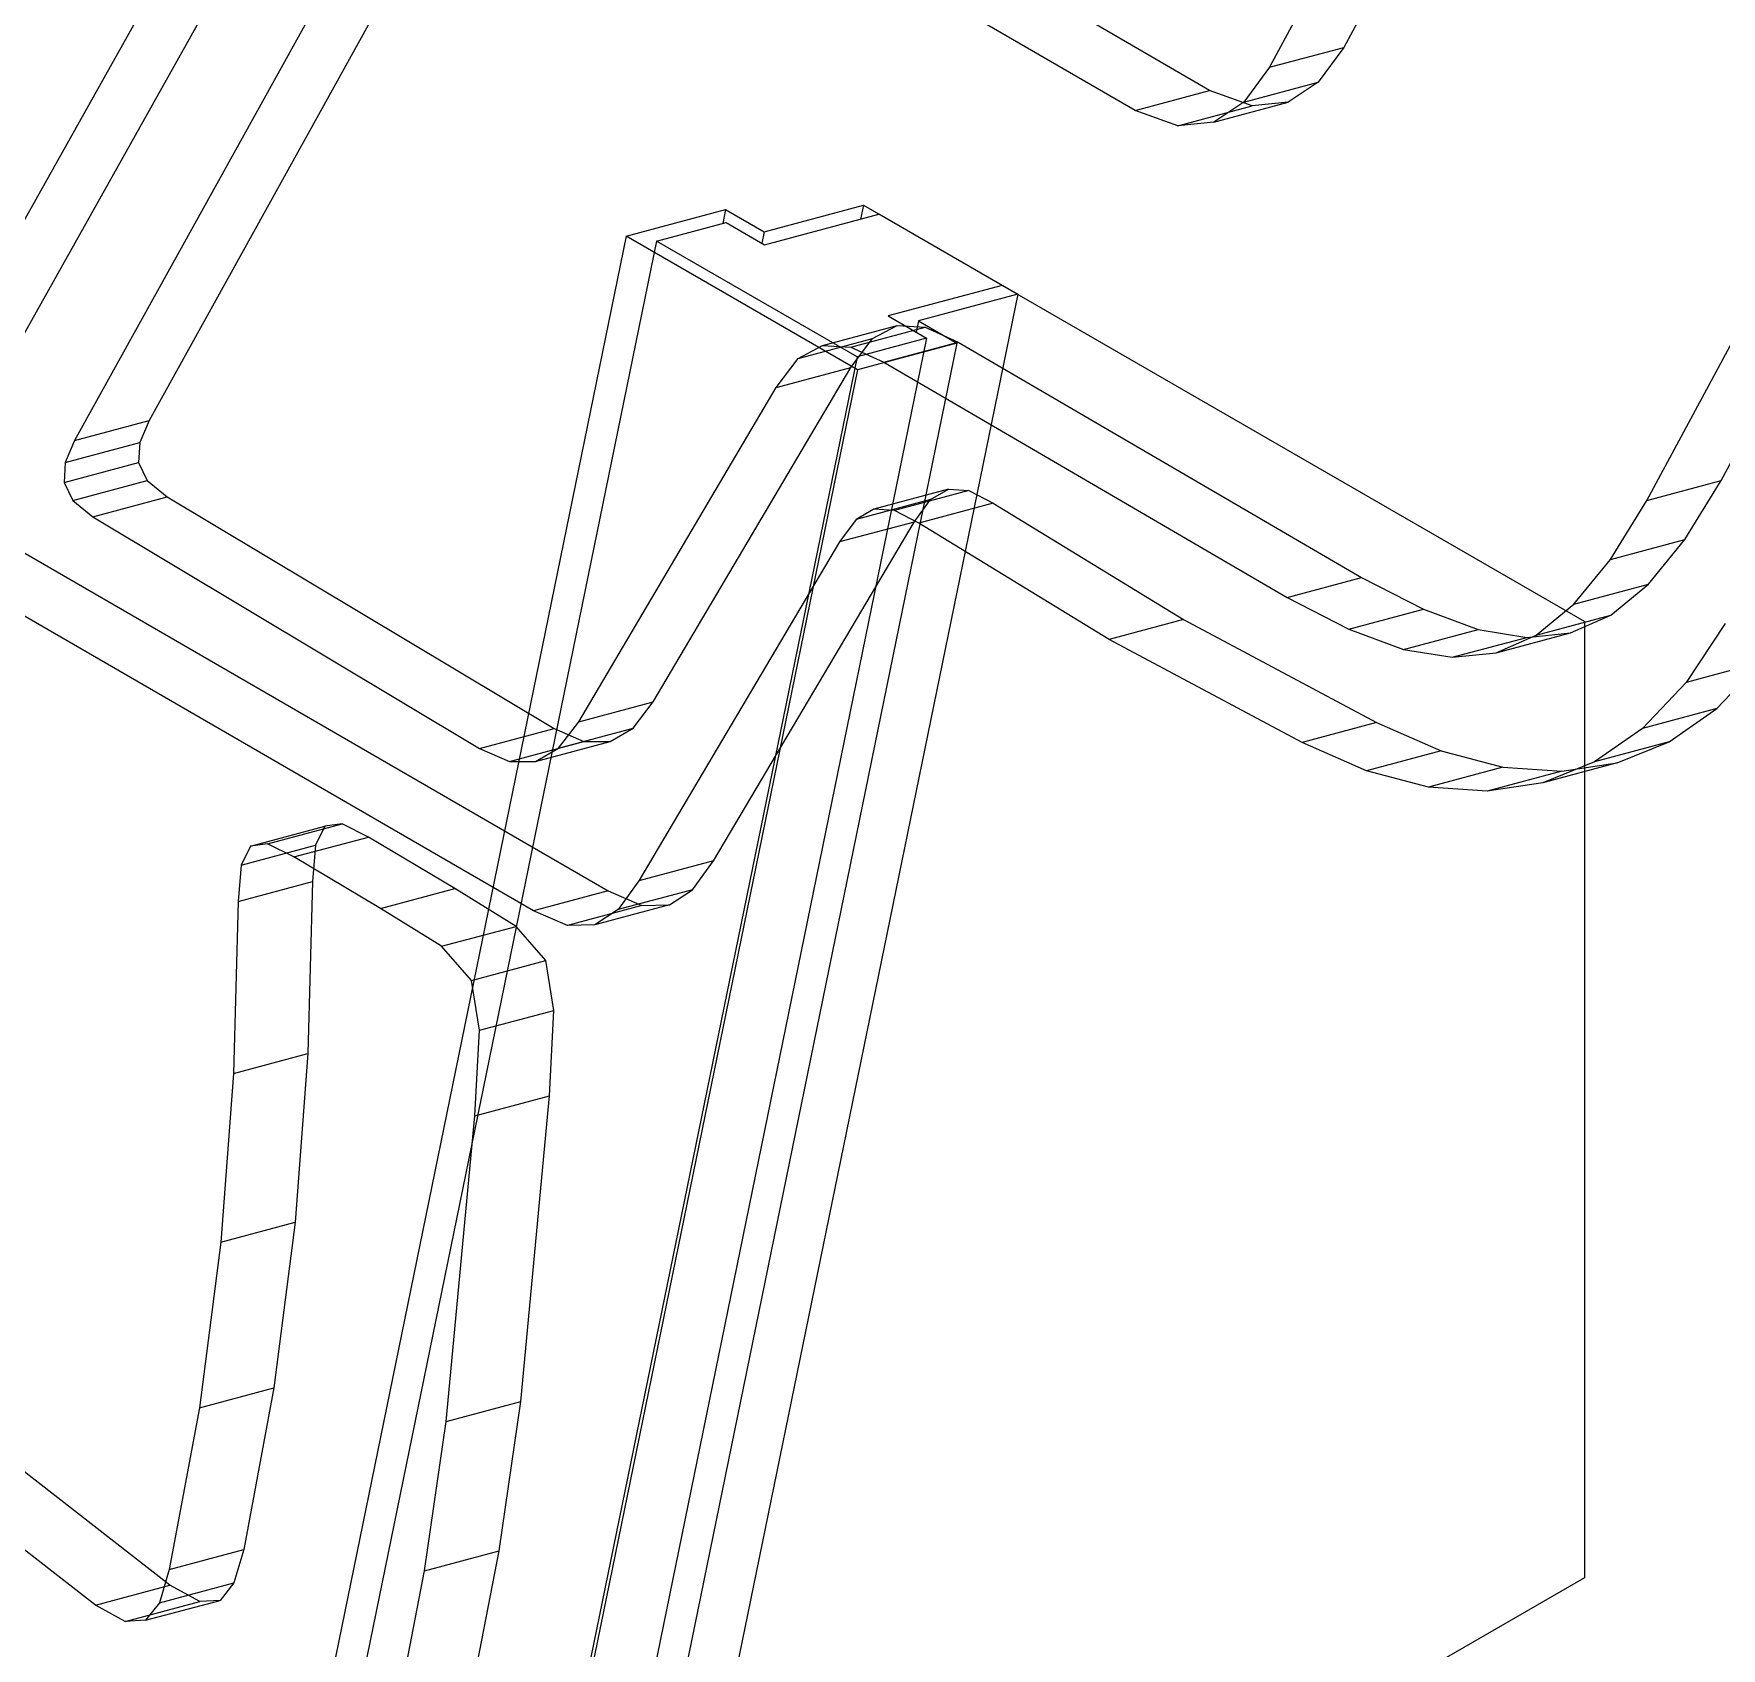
# Model space of a CAD drawing. Header units: inches. Extents: x 0 to 16.3, y 0 to 11.5.
# Drawn here: x 11.954 to 12.728, y 5.163 to 5.904 of the extents above; entities that cross this region are included whole.
import ezdxf

# ---------------------------------------------------------------- set-up
doc = ezdxf.new("R2010")
doc.units = ezdxf.units.IN
doc.header["$MEASUREMENT"] = 0

msp = doc.modelspace()

# ---------------------------------------------------------------- linework, layer by layer
at = {"color": 7, "linetype": 'Continuous', "lineweight": 25}
for p, q in [((12.11259, 6.05636), (11.92135, 5.71521)), ((11.8872, 5.70607), (12.07844, 6.04721)), ((12.17727, 6.03316), (12.00721, 5.72626)), ((12.14312, 6.02402), (11.97306, 5.71711)), ((12.62025, 6.0187), (12.55493, 5.89731)), ((12.5861, 6.00956), (12.52078, 5.88816)), ((12.72784, 5.69877), (12.88963, 5.99933)), ((12.69369, 5.68962), (12.85548, 5.99019)), ((12.4933, 5.87755), (12.3156, 5.98088)), ((12.45915, 5.86841), (12.28145, 5.97173)), ((12.52078, 5.88816), (12.55493, 5.89731)), ((12.55493, 5.89731), (12.54316, 5.8814)), ((12.52078, 5.88816), (12.50901, 5.87225)), ((12.50901, 5.87225), (12.54316, 5.8814)), ((12.54316, 5.8814), (12.52935, 5.87216)), ((12.45915, 5.86841), (12.4933, 5.87755)), ((12.51291, 5.87056), (12.4933, 5.87755)), ((12.50901, 5.87225), (12.4952, 5.86301)), ((12.4952, 5.86301), (12.52935, 5.87216)), ((12.52935, 5.87216), (12.51291, 5.87056)), ((12.47876, 5.86141), (12.45915, 5.86841)), ((12.47876, 5.86141), (12.51291, 5.87056)), ((12.4952, 5.86301), (12.47876, 5.86141)), ((12.28912, 5.81274), (12.33466, 5.82493)), ((12.33466, 5.82493), (12.33336, 5.81861)), ((12.33466, 5.82493), (12.40537, 5.78411)), ((12.22591, 5.81074), (12.27144, 5.82294)), ((12.23981, 5.80849), (12.27169, 5.81703)), ((12.27144, 5.82294), (12.27015, 5.81662)), ((12.27144, 5.82294), (12.28912, 5.81274)), ((12.27169, 5.81703), (12.28936, 5.80682)), ((12.28936, 5.80682), (12.34173, 5.82085)), ((12.3983, 5.78819), (12.34173, 5.82085)), ((12.22591, 5.81074), (12.04617, 4.93235)), ((12.33198, 5.74951), (12.22591, 5.81074)), ((12.28912, 5.81274), (12.28807, 5.80757)), ((12.23981, 5.80849), (12.06056, 4.93249)), ((12.33174, 5.75542), (12.23981, 5.80849)), ((12.3983, 5.78819), (12.34593, 5.77417)), ((12.66513, 5.6341), (12.3983, 5.78819)), ((12.40537, 5.78411), (12.23216, 4.93767)), ((12.40537, 5.78411), (12.35983, 5.77191)), ((12.34593, 5.77417), (12.36361, 5.76396)), ((12.35983, 5.77191), (12.35878, 5.76675)), ((12.35983, 5.77191), (12.37751, 5.76171)), ((12.36361, 5.76396), (12.18664, 4.89915)), ((12.30474, 5.75463), (12.33889, 5.76378)), ((12.31598, 5.76065), (12.35013, 5.7698)), ((12.32882, 5.75049), (12.33889, 5.76378)), ((12.32888, 5.75993), (12.36303, 5.76908)), ((12.36361, 5.76396), (12.33174, 5.75542)), ((12.33889, 5.76378), (12.35013, 5.7698)), ((12.35013, 5.7698), (12.36303, 5.76908)), ((12.36303, 5.76908), (12.3781, 5.76216)), ((12.33174, 5.75542), (12.15248, 4.87943)), ((12.37751, 5.76171), (12.20104, 4.89929)), ((12.29467, 5.74134), (12.30474, 5.75463)), ((12.30474, 5.75463), (12.31598, 5.76065)), ((12.31598, 5.76065), (12.32888, 5.75993)), ((12.32888, 5.75993), (12.34395, 5.75302)), ((12.37751, 5.76171), (12.33198, 5.74951)), ((12.34395, 5.75302), (12.3781, 5.76216)), ((12.3781, 5.76216), (12.56303, 5.65432)), ((12.33198, 5.74951), (12.15223, 4.87112)), ((12.23836, 5.59734), (12.32882, 5.75049)), ((12.29467, 5.74134), (12.32882, 5.75049)), ((12.34395, 5.75302), (12.52888, 5.64517)), ((12.20421, 5.5882), (12.29467, 5.74134)), ((11.97306, 5.71711), (12.00721, 5.72626)), ((12.00721, 5.72626), (12.00297, 5.71621)), ((11.97306, 5.71711), (11.96882, 5.70706)), ((11.96882, 5.70706), (12.00297, 5.71621)), ((12.00297, 5.71621), (12.00244, 5.70706)), ((11.96829, 5.69791), (12.00244, 5.70706)), ((11.96882, 5.70706), (11.96829, 5.69791)), ((12.00244, 5.70706), (12.00638, 5.69875)), ((11.96829, 5.69791), (11.97223, 5.68961)), ((11.97223, 5.68961), (12.00638, 5.69875)), ((12.00638, 5.69875), (12.01555, 5.69123)), ((12.37364, 5.69476), (12.33949, 5.68561)), ((12.38302, 5.6941), (12.34887, 5.68495)), ((12.36544, 5.69004), (12.37364, 5.69476)), ((12.37364, 5.69476), (12.38302, 5.6941)), ((12.38302, 5.6941), (12.39414, 5.6883)), ((12.69369, 5.68962), (12.72784, 5.69877)), ((12.71119, 5.67175), (12.72784, 5.69877)), ((11.97223, 5.68961), (11.9814, 5.68208)), ((11.9814, 5.68208), (12.01555, 5.69123)), ((12.01555, 5.69123), (12.19286, 5.58503)), ((12.36544, 5.69004), (12.33129, 5.68089)), ((12.33949, 5.68561), (12.33129, 5.68089)), ((12.34887, 5.68495), (12.33949, 5.68561)), ((12.35786, 5.67973), (12.36544, 5.69004)), ((12.39414, 5.6883), (12.35999, 5.67915)), ((12.39414, 5.6883), (12.48138, 5.63503)), ((12.67704, 5.6626), (12.69369, 5.68962)), ((11.9814, 5.68208), (12.1587, 5.57588)), ((12.2659, 5.52437), (12.35786, 5.67973)), ((12.33129, 5.68089), (12.32371, 5.67058)), ((12.35786, 5.67973), (12.32371, 5.67058)), ((12.35999, 5.67915), (12.34887, 5.68495)), ((12.44723, 5.62588), (12.35999, 5.67915)), ((11.9388, 5.67203), (12.2176, 5.51067)), ((12.32371, 5.67058), (12.23175, 5.51523)), ((12.67704, 5.6626), (12.71119, 5.67175)), ((12.69449, 5.65123), (12.71119, 5.67175)), ((12.18345, 5.50153), (11.90465, 5.66289)), ((12.66034, 5.64208), (12.67704, 5.6626)), ((12.52888, 5.64517), (12.56303, 5.65432)), ((12.56303, 5.65432), (12.59137, 5.63971)), ((12.66034, 5.64208), (12.69449, 5.65123)), ((12.67721, 5.63703), (12.69449, 5.65123)), ((12.52888, 5.64517), (12.55722, 5.63056)), ((12.55722, 5.63056), (12.59137, 5.63971)), ((12.59137, 5.63971), (12.61642, 5.63049)), ((12.64306, 5.62789), (12.66034, 5.64208)), ((12.48138, 5.63503), (12.44723, 5.62588)), ((12.48138, 5.63503), (12.56986, 5.58783)), ((12.64306, 5.62789), (12.67721, 5.63703)), ((12.65879, 5.62897), (12.67721, 5.63703)), ((12.66513, 5.6341), (12.66513, 5.19579)), ((12.72967, 5.63314), (12.71175, 5.60621)), ((12.53571, 5.57868), (12.44723, 5.62588)), ((12.55722, 5.63056), (12.58227, 5.62135)), ((12.58227, 5.62135), (12.61642, 5.63049)), ((12.60456, 5.6177), (12.63871, 5.62685)), ((12.61642, 5.63049), (12.63871, 5.62685)), ((12.62464, 5.61982), (12.65879, 5.62897)), ((12.62464, 5.61982), (12.64306, 5.62789)), ((12.63871, 5.62685), (12.65879, 5.62897)), ((12.58227, 5.62135), (12.60456, 5.6177)), ((12.60456, 5.6177), (12.62464, 5.61982)), ((12.7459, 5.61536), (12.71175, 5.60621)), ((12.72589, 5.59425), (12.7459, 5.61536)), ((12.71175, 5.60621), (12.69174, 5.5851)), ((12.20421, 5.5882), (12.23836, 5.59734)), ((12.22906, 5.58517), (12.23836, 5.59734)), ((12.72589, 5.59425), (12.69174, 5.5851)), ((12.70394, 5.57892), (12.72589, 5.59425)), ((12.1587, 5.57588), (12.19286, 5.58503)), ((12.19286, 5.58503), (12.20654, 5.57915)), ((12.19491, 5.57602), (12.20421, 5.5882)), ((12.19491, 5.57602), (12.22906, 5.58517)), ((12.21853, 5.57915), (12.22906, 5.58517)), ((12.56986, 5.58783), (12.53571, 5.57868)), ((12.56986, 5.58783), (12.59945, 5.57477)), ((12.69174, 5.5851), (12.66978, 5.56978)), ((12.17239, 5.57), (12.20654, 5.57915)), ((12.18438, 5.57), (12.21853, 5.57915)), ((12.20654, 5.57915), (12.21853, 5.57915)), ((12.5653, 5.56562), (12.53571, 5.57868)), ((12.70394, 5.57892), (12.66978, 5.56978)), ((12.68018, 5.56935), (12.70394, 5.57892)), ((12.1587, 5.57588), (12.17239, 5.57)), ((12.17239, 5.57), (12.18438, 5.57)), ((12.18438, 5.57), (12.19491, 5.57602)), ((12.59945, 5.57477), (12.5653, 5.56562)), ((12.59945, 5.57477), (12.6278, 5.56731)), ((12.66978, 5.56978), (12.64603, 5.5602)), ((12.68018, 5.56935), (12.64603, 5.5602)), ((12.65475, 5.56549), (12.68018, 5.56935)), ((12.59364, 5.55816), (12.5653, 5.56562)), ((12.6278, 5.56731), (12.59364, 5.55816)), ((12.65475, 5.56549), (12.6206, 5.55634)), ((12.6278, 5.56731), (12.65475, 5.56549)), ((12.6206, 5.55634), (12.59364, 5.55816)), ((12.64603, 5.5602), (12.6206, 5.55634)), ((12.05371, 5.53114), (12.08787, 5.54029)), ((12.06158, 5.53227), (12.09573, 5.54142)), ((12.08787, 5.54029), (12.08356, 5.53159)), ((12.09573, 5.54142), (12.08787, 5.54029)), ((12.10775, 5.53533), (12.09573, 5.54142)), ((12.04941, 5.52244), (12.08356, 5.53159)), ((12.05371, 5.53114), (12.04941, 5.52244)), ((12.06158, 5.53227), (12.05371, 5.53114)), ((12.0736, 5.52618), (12.06158, 5.53227)), ((12.0736, 5.52618), (12.10775, 5.53533)), ((12.08356, 5.53159), (12.0822, 5.51495)), ((12.14746, 5.51172), (12.10775, 5.53533)), ((12.11331, 5.50257), (12.0736, 5.52618)), ((12.2659, 5.52437), (12.23175, 5.51523)), ((12.25637, 5.51119), (12.2659, 5.52437)), ((12.04941, 5.52244), (12.04805, 5.5058)), ((12.04805, 5.5058), (12.0822, 5.51495)), ((12.0822, 5.51495), (12.08006, 5.43609)), ((12.23175, 5.51523), (12.22222, 5.50204)), ((12.11331, 5.50257), (12.14746, 5.51172)), ((12.17544, 5.49438), (12.14746, 5.51172)), ((12.2176, 5.51067), (12.18345, 5.50153)), ((12.2176, 5.51067), (12.23314, 5.50398)), ((12.25637, 5.51119), (12.22222, 5.50204)), ((12.24576, 5.50427), (12.25637, 5.51119)), ((12.04805, 5.5058), (12.04591, 5.42695)), ((12.14129, 5.48523), (12.11331, 5.50257)), ((12.19899, 5.49483), (12.18345, 5.50153)), ((12.23314, 5.50398), (12.19899, 5.49483)), ((12.24576, 5.50427), (12.21161, 5.49512)), ((12.22222, 5.50204), (12.21161, 5.49512)), ((12.23314, 5.50398), (12.24576, 5.50427)), ((12.14129, 5.48523), (12.17544, 5.49438)), ((12.18912, 5.47877), (12.17544, 5.49438)), ((12.21161, 5.49512), (12.19899, 5.49483)), ((12.15497, 5.46962), (12.14129, 5.48523)), ((12.15497, 5.46962), (12.18912, 5.47877)), ((12.19278, 5.45588), (12.18912, 5.47877)), ((12.15863, 5.44673), (12.15497, 5.46962)), ((12.15863, 5.44673), (12.19278, 5.45588)), ((12.19074, 5.41671), (12.19278, 5.45588)), ((12.15659, 5.40756), (12.15863, 5.44673)), ((12.04591, 5.42695), (12.08006, 5.43609)), ((12.08006, 5.43609), (12.07421, 5.35871)), ((12.04591, 5.42695), (12.04006, 5.34956)), ((12.15659, 5.40756), (12.19074, 5.41671)), ((12.17759, 5.27661), (12.19074, 5.41671)), ((12.14344, 5.26746), (12.15659, 5.40756)), ((12.04006, 5.34956), (12.07421, 5.35871)), ((12.07421, 5.35871), (12.06445, 5.28288)), ((12.04006, 5.34956), (12.0303, 5.27373)), ((12.0303, 5.27373), (12.06445, 5.28288)), ((12.06445, 5.28288), (12.05062, 5.2087)), ((12.14344, 5.26746), (12.17759, 5.27661)), ((12.16764, 5.20814), (12.17759, 5.27661)), ((12.0303, 5.27373), (12.01646, 5.19955)), ((12.13349, 5.19899), (12.14344, 5.26746)), ((12.01678, 5.19241), (11.9383, 5.25345)), ((11.98263, 5.18326), (11.90415, 5.2443)), ((12.01646, 5.19955), (12.05062, 5.2087)), ((12.05062, 5.2087), (12.0461, 5.1935)), ((12.13349, 5.19899), (12.16764, 5.20814)), ((12.15468, 5.14107), (12.16764, 5.20814)), ((12.01646, 5.19955), (12.01195, 5.18435)), ((12.12053, 5.13192), (12.13349, 5.19899)), ((11.98263, 5.18326), (12.01678, 5.19241)), ((12.01195, 5.18435), (12.0461, 5.1935)), ((12.03044, 5.18492), (12.01678, 5.19241)), ((12.0461, 5.1935), (12.03979, 5.18543)), ((12.66513, 5.19579), (12.19138, 4.92229)), ((11.99629, 5.17577), (11.98263, 5.18326)), ((11.99629, 5.17577), (12.03044, 5.18492)), ((12.00564, 5.17628), (12.03979, 5.18543)), ((12.01195, 5.18435), (12.00564, 5.17628)), ((12.03979, 5.18543), (12.03044, 5.18492)), ((12.00564, 5.17628), (11.99629, 5.17577))]:
    msp.add_line(p, q, dxfattribs=at)

doc.saveas('drawing.dxf')
